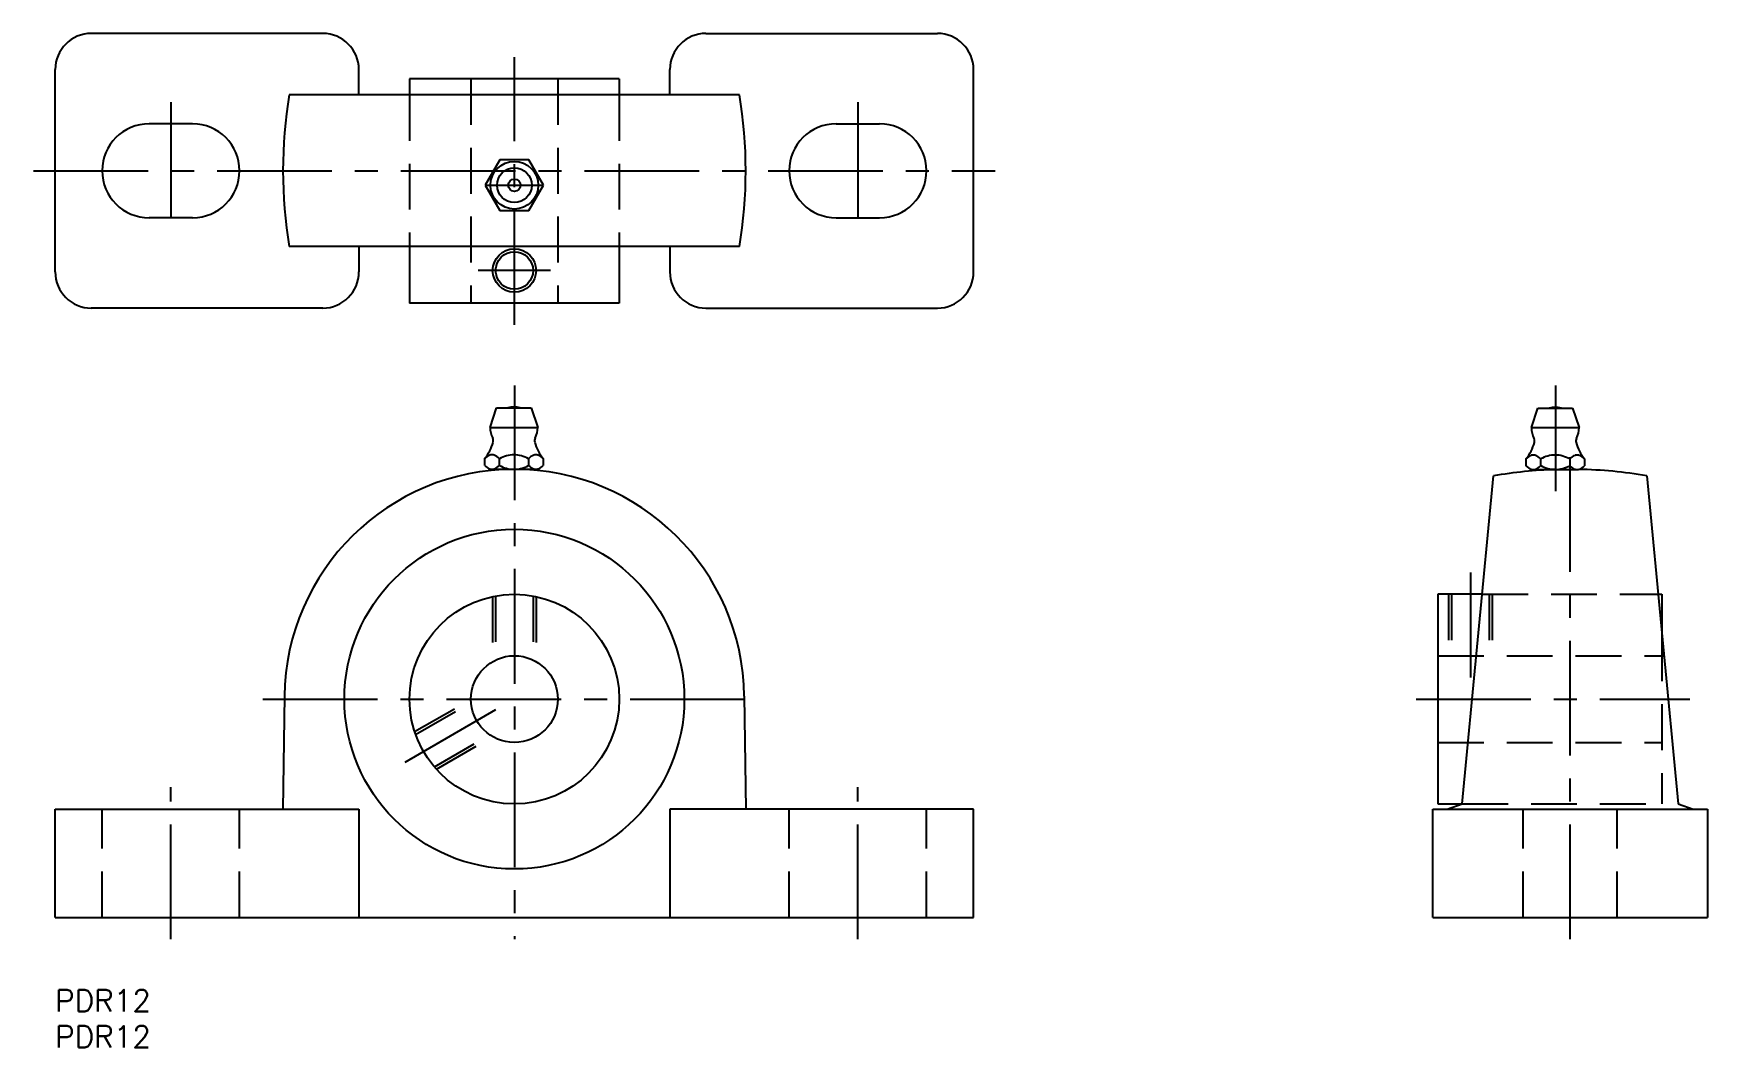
# Model space of a CAD drawing. Extents: x -3 to 228, y -8 to 132.
import ezdxf

# ---------------------------------------------------------------- set-up
doc = ezdxf.new("R2010")
doc.units = 0
doc.header["$LTSCALE"] = 0.5
doc.linetypes.add('CENTER', pattern=[50.8, 31.75, -6.35, 6.35, -6.35])
doc.linetypes.add('DASHED', pattern=[19.05, 12.7, -6.35])
for name, color, linetype in [('MSM_CENTER', 1, 'CENTER'), ('MSM_CONTINUOUS', 7, 'CONTINUOUS'), ('MSM_DASHED', 4, 'DASHED'), ('MSM_NARROW', 5, 'CONTINUOUS'), ('MSM_PART_NUMBER', 7, 'CONTINUOUS')]:
    doc.layers.add(name, color=color, linetype=linetype)
doc.styles.get("Standard").update_dxf_attribs({"font": 'txt.shx', "height": 3, "bigfont": 'bigfont.shx'})

# ---------------------------------------------------------------- blocks, each defined once
blk = doc.blocks.new('*U2')
at = {"layer": 'MSM_PART_NUMBER'}
blk.add_text('PDR12', height=3, dxfattribs=at).set_placement((0, -3))
blk = doc.blocks.new('*U3')
at = {"layer": 'MSM_PART_NUMBER'}
blk.add_text('PDR12', height=3, dxfattribs=at).set_placement((0, -8))

msp = doc.modelspace()

# ---------------------------------------------------------------- linework, layer by layer
at = {"layer": 'MSM_CENTER'}
for p, q in [((63.5, 92), (63.5, 129)), ((16, 122.8), (16, 103.8)), ((111, 122.8), (111, 103.8)), ((-3, 113.3), (130, 113.3)), ((59.45, 111.3), (67.55, 111.3)), ((68.5, 99.5), (58.5, 99.5)), ((63.5, 83.61), (63.5, 7)), ((207.5, 83.58), (207.5, 68.97)), ((209.5, 7), (209.5, 75)), ((195.7, 57.7), (195.7, 43.2)), ((28.7, 40.2), (98.3, 40.2)), ((188.2, 40.2), (226.04, 40.2)), ((60.9, 38.7), (48.34, 31.45)), ((16, 7), (16, 28)), ((111, 7), (111, 28))]:
    msp.add_line(p, q, dxfattribs=at)
at = {"layer": 'MSM_CONTINUOUS'}
for p, q in [((37, 132.3), (5, 132.3)), ((90, 132.3), (122, 132.3)), ((0, 99.3), (0, 127.3)), ((42, 123.8), (42, 127.3)), ((78, 126), (49, 126)), ((49, 126), (49, 123.8)), ((78, 126), (78, 123.8)), ((85, 123.8), (85, 127.3)), ((127, 99.3), (127, 127.3)), ((94.63, 123.8), (32.37, 123.8)), ((19, 119.8), (13, 119.8)), ((108, 119.8), (114, 119.8)), ((61.48, 114.8), (59.45, 111.3)), ((65.52, 114.8), (61.48, 114.8)), ((67.55, 111.3), (65.52, 114.8)), ((59.45, 111.3), (61.48, 107.79)), ((65.52, 107.79), (67.55, 111.3)), ((19, 106.8), (13, 106.8)), ((61.48, 107.79), (65.52, 107.79)), ((108, 106.8), (114, 106.8)), ((94.63, 102.8), (32.37, 102.8)), ((42, 102.8), (42, 99.3)), ((49, 102.8), (49, 95)), ((78, 102.8), (78, 95)), ((85, 102.8), (85, 99.3)), ((78, 95), (49, 95)), ((37, 94.3), (5, 94.3)), ((90, 94.3), (122, 94.3)), ((60.14, 77.8), (61.04, 80.5)), ((61.04, 80.5), (65.84, 80.5)), ((65.84, 80.5), (66.74, 77.8)), ((204.14, 77.77), (205.04, 80.47)), ((205.04, 80.47), (209.84, 80.47)), ((209.84, 80.47), (210.74, 77.77)), ((60.14, 77.8), (66.74, 77.8)), ((204.14, 77.77), (210.74, 77.77)), ((59.39, 73.47), (59.39, 72.53)), ((60.14, 72), (66.74, 72)), ((61.42, 73.47), (61.42, 72.53)), ((65.47, 73.47), (65.47, 72.53)), ((67.49, 73.47), (67.49, 72.53)), ((203.39, 73.44), (203.39, 72.5)), ((204.38, 71.97), (210.51, 71.97)), ((205.42, 73.44), (205.42, 72.5)), ((209.47, 73.44), (209.47, 72.5)), ((211.49, 73.44), (211.49, 72.5)), ((194.57, 25.7), (198.91, 71.09)), ((220.09, 71.09), (224.43, 25.7)), ((191.2, 54.7), (191.2, 25.7)), ((197.34, 54.7), (191.2, 54.7)), ((221.66, 54.7), (222.2, 54.7)), ((222.2, 54.7), (222.2, 49.02)), ((31.7, 40.61), (31.5, 25)), ((95.3, 40.61), (95.5, 25)), ((191.2, 25.7), (194.57, 25.7)), ((192.5, 25), (194.57, 25.7)), ((224.43, 25.7), (226.5, 25)), ((0, 25), (42, 25)), ((0, 10), (0, 25)), ((42, 25), (42, 10)), ((127, 25), (85, 25)), ((85, 25), (85, 10)), ((127, 10), (127, 25)), ((190.5, 25), (228.5, 25)), ((190.5, 10), (190.5, 25)), ((228.5, 25), (228.5, 10)), ((0, 10), (127, 10)), ((190.5, 10), (228.5, 10))]:
    msp.add_line(p, q, dxfattribs=at)
for centre, radius in [((63.5, 111.3), 3.3), ((63.5, 111.3), 2.4), ((63.5, 111.3), 0.849), ((63.5, 99.5), 2.59), ((63.5, 40.2), 23.5), ((63.5, 40.2), 14.5), ((63.5, 40.2), 6)]:
    msp.add_circle(centre, radius, dxfattribs=at)
for centre, radius, start, end in [((5, 127.3), 5, 90, 180), ((37, 127.3), 5, 0, 90), ((90, 127.3), 5, 90, 180), ((122, 127.3), 5, 0, 90), ((95.5, 113.3), 64, 170.5572, 189.4428), ((31.5, 113.3), 64, 350.5572, 9.4428), ((13, 113.3), 6.5, 90, 270), ((19, 113.3), 6.5, 270, 90), ((108, 113.3), 6.5, 90, 270), ((114, 113.3), 6.5, 270, 90), ((5, 99.3), 5, 180, 270), ((37, 99.3), 5, 270, 0), ((90, 99.3), 5, 180, 270), ((122, 99.3), 5, 270, 0), ((63.44, 77.41), 3.2, 74.6212, 105.3788), ((207.44, 77.38), 3.2, 74.6212, 105.3788), ((63.44, 77.8), 3.3, 180, 207.0507), ((63.44, 77.8), 3.3, 332.9493, 0), ((207.44, 77.77), 3.3, 180, 207.0507), ((207.44, 77.77), 3.3, 332.9493, 0), ((54.77, 77.3), 6, 320.3375, 344.7683), ((59.79, 75.94), 0.8, 344.7674, 27.0696), ((67.09, 75.94), 0.8, 152.9304, 195.2326), ((72.11, 77.3), 6, 195.2317, 219.6625), ((198.77, 77.27), 6, 320.3375, 344.7683), ((203.79, 75.9), 0.8, 344.7674, 27.0696), ((211.09, 75.9), 0.8, 152.9304, 195.2326), ((216.11, 77.27), 6, 195.2317, 219.6625), ((63.5, 40.2), 31.8, 0.7438, 179.2562), ((60.55, 72.54), 1.48, 106.5909, 141.1281), ((60.55, 73.46), 1.48, 218.8826, 253.4091), ((60.41, 72.9), 1.1, 75.0414, 104.9586), ((60.41, 73.1), 1.1, 255.0414, 284.9586), ((60.27, 72.54), 1.48, 38.8719, 73.4091), ((60.27, 73.46), 1.48, 286.5909, 321.1283), ((63.96, 68.64), 5.45, 106.5809, 117.7257), ((63.96, 77.35), 5.44, 242.2744, 253.4191), ((63.44, 69.96), 4.04, 75.0501, 104.9499), ((63.44, 76.04), 4.04, 255.0501, 284.9499), ((62.93, 68.64), 5.44, 62.2701, 73.4191), ((62.93, 77.35), 5.45, 286.5809, 297.7299), ((66.62, 72.54), 1.48, 106.5909, 141.1281), ((66.62, 73.46), 1.48, 218.8826, 253.4091), ((66.48, 72.9), 1.1, 75.0414, 104.9586), ((66.48, 73.1), 1.1, 255.0414, 284.9586), ((66.34, 72.54), 1.48, 38.8719, 73.4091), ((66.34, 73.46), 1.48, 286.5909, 321.1283), ((209.5, 10), 62, 91.8486, 99.8321), ((204.55, 72.51), 1.48, 106.5909, 141.1281), ((204.55, 73.42), 1.48, 218.8826, 253.4091), ((204.41, 72.87), 1.1, 75.0414, 104.9586), ((204.41, 73.07), 1.1, 255.0414, 284.9586), ((204.27, 72.51), 1.48, 38.8719, 73.4091), ((204.27, 73.42), 1.48, 286.5909, 321.1283), ((207.96, 68.61), 5.45, 106.5809, 117.7257), ((207.96, 77.32), 5.44, 242.2744, 253.4191), ((207.44, 69.93), 4.04, 75.0501, 104.9499), ((207.44, 76.01), 4.04, 255.0501, 284.9499), ((206.93, 68.61), 5.44, 62.2701, 73.4191), ((206.93, 77.32), 5.45, 286.5809, 297.7299), ((210.62, 72.51), 1.48, 106.5909, 141.1281), ((210.62, 73.42), 1.48, 218.8826, 253.4091), ((210.48, 72.87), 1.1, 75.0414, 104.9586), ((210.48, 73.07), 1.1, 255.0414, 284.9586), ((209.5, 10), 62, 80.1679, 88.8959), ((210.34, 72.51), 1.48, 38.8719, 73.4091), ((210.34, 73.42), 1.48, 286.5909, 321.1283)]:
    msp.add_arc(centre, radius, start, end, dxfattribs=at)
at = {"layer": 'MSM_DASHED'}
for p, q in [((57.5, 126), (57.5, 95)), ((69.5, 126), (69.5, 95)), ((49, 123.8), (49, 102.8)), ((78, 123.8), (78, 102.8)), ((60.5, 54.39), (60.5, 45.4)), ((60.91, 54.47), (60.91, 45.61)), ((66.09, 54.47), (66.09, 45.61)), ((66.5, 54.39), (66.5, 45.4)), ((192.7, 54.7), (192.7, 46.2)), ((193.11, 54.7), (193.11, 46.2)), ((197.34, 54.7), (221.66, 54.7)), ((198.29, 54.7), (198.29, 46.2)), ((198.7, 54.7), (198.7, 46.2)), ((222.2, 49.02), (222.2, 25.7)), ((191.2, 46.2), (222.47, 46.2)), ((49.71, 35.7), (57.5, 40.2)), ((49.85, 35.31), (57.52, 39.74)), ((52.44, 30.82), (60.11, 35.25)), ((52.71, 30.51), (60.5, 35)), ((191.2, 34.2), (222.2, 34.2)), ((194.57, 25.7), (222.2, 25.7)), ((6.5, 10), (6.5, 25)), ((25.5, 10), (25.5, 25)), ((101.5, 10), (101.5, 25)), ((120.5, 10), (120.5, 25)), ((203, 10), (203, 25)), ((216, 10), (216, 25))]:
    msp.add_line(p, q, dxfattribs=at)
at = {"layer": 'MSM_NARROW'}
msp.add_circle((63.5, 99.5), 3, dxfattribs=at)

# ---------------------------------------------------------------- block references
at = {"layer": 'MSM_CONTINUOUS'}
for name in ['*U2', '*U3']:
    msp.add_blockref(name, (0, 0), dxfattribs=at)

doc.saveas('drawing.dxf')
